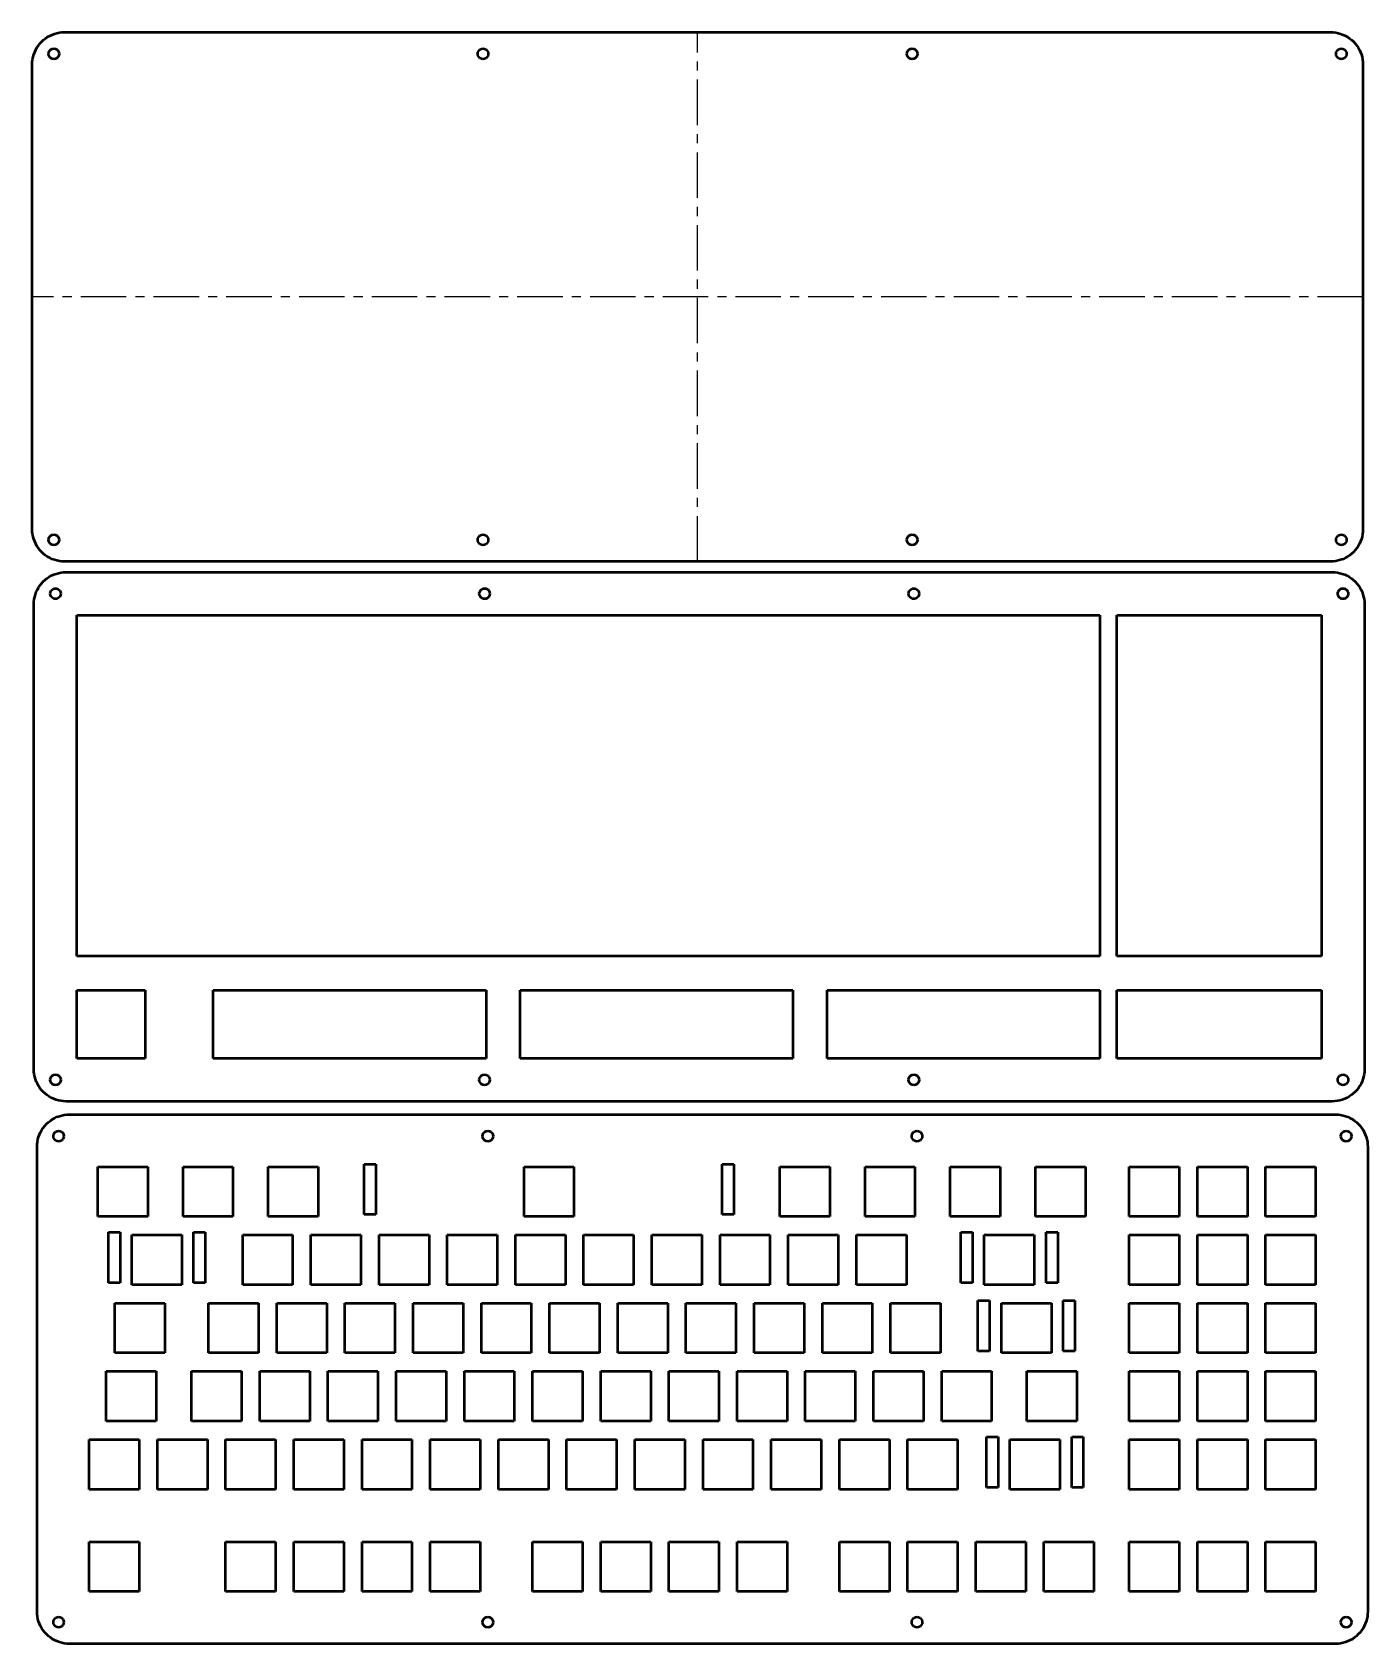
# Model space of a CAD drawing. Header units: millimetres. Extents: x 3 to 601, y 4 to 454.
# Drawn here: x 3.3 to 376.4, y 3.8 to 454 of the extents above; entities that cross this region are included whole.
import ezdxf

# ---------------------------------------------------------------- set-up
doc = ezdxf.new("R2010")
doc.units = ezdxf.units.MM
doc.linetypes.add('CENTERX2', pattern=[20.32, 12.7, -2.54, 2.54, -2.54])

msp = doc.modelspace()

# ---------------------------------------------------------------- linework, layer by layer
at = {"color": 7, "linetype": 'Continuous', "lineweight": 50}
for p, q in [((4.62, 449.75), (5.01, 450.33)), ((5.01, 450.33), (5.45, 450.89)), ((5.45, 450.89), (5.93, 451.41)), ((5.93, 451.41), (6.45, 451.89)), ((6.45, 451.89), (7.01, 452.32)), ((7.01, 452.32), (7.59, 452.72)), ((7.59, 452.72), (8.21, 453.06)), ((8.21, 453.06), (8.85, 453.36)), ((8.85, 453.36), (9.52, 453.6)), ((9.52, 453.6), (10.19, 453.79)), ((10.19, 453.79), (10.89, 453.93)), ((10.89, 453.93), (11.59, 454.02)), ((11.59, 454.02), (12.3, 454.04)), ((12.3, 454.04), (366.01, 454.04)), ((366.01, 454.04), (366.72, 454.02)), ((366.72, 454.02), (367.42, 453.93)), ((367.42, 453.93), (368.11, 453.79)), ((368.11, 453.79), (368.79, 453.6)), ((368.79, 453.6), (369.46, 453.36)), ((369.46, 453.36), (370.1, 453.06)), ((370.1, 453.06), (370.71, 452.72)), ((370.71, 452.72), (371.3, 452.32)), ((371.3, 452.32), (371.86, 451.89)), ((371.86, 451.89), (372.37, 451.41)), ((372.37, 451.41), (372.85, 450.89)), ((372.85, 450.89), (373.29, 450.33)), ((373.29, 450.33), (373.68, 449.75)), ((3.32, 445.75), (3.41, 446.45)), ((3.41, 446.45), (3.55, 447.14)), ((3.55, 447.14), (3.74, 447.82)), ((3.74, 447.82), (3.98, 448.49)), ((3.98, 448.49), (4.28, 449.13)), ((4.28, 449.13), (4.62, 449.75)), ((7.85, 448.02), (7.92, 448.47)), ((7.92, 447.56), (7.85, 448.02)), ((7.92, 448.47), (8.13, 448.88)), ((8.13, 447.15), (7.92, 447.56)), ((8.13, 448.88), (8.46, 449.21)), ((8.46, 446.82), (8.13, 447.15)), ((8.46, 449.21), (8.87, 449.42)), ((8.87, 446.62), (8.46, 446.82)), ((8.87, 449.42), (9.32, 449.49)), ((9.32, 446.54), (8.87, 446.62)), ((9.32, 449.49), (9.78, 449.42)), ((9.78, 446.62), (9.32, 446.54)), ((9.78, 449.42), (10.19, 449.21)), ((10.19, 446.82), (9.78, 446.62)), ((10.19, 449.21), (10.52, 448.88)), ((10.52, 447.15), (10.19, 446.82)), ((10.52, 448.88), (10.72, 448.47)), ((10.72, 447.56), (10.52, 447.15)), ((10.72, 448.47), (10.8, 448.02)), ((10.8, 448.02), (10.72, 447.56)), ((127.73, 448.02), (127.81, 448.47)), ((127.81, 447.56), (127.73, 448.02)), ((127.81, 448.47), (128.02, 448.88)), ((128.02, 447.15), (127.81, 447.56)), ((128.02, 448.88), (128.34, 449.21)), ((128.34, 446.82), (128.02, 447.15)), ((128.34, 449.21), (128.75, 449.42)), ((128.75, 446.62), (128.34, 446.82)), ((128.75, 449.42), (129.21, 449.49)), ((129.21, 446.54), (128.75, 446.62)), ((129.21, 449.49), (129.67, 449.42)), ((129.67, 446.62), (129.21, 446.54)), ((129.67, 449.42), (130.08, 449.21)), ((130.08, 446.82), (129.67, 446.62)), ((130.08, 449.21), (130.4, 448.88)), ((130.4, 447.15), (130.08, 446.82)), ((130.4, 448.88), (130.61, 448.47)), ((130.61, 447.56), (130.4, 447.15)), ((130.61, 448.47), (130.68, 448.02)), ((130.68, 448.02), (130.61, 447.56)), ((247.62, 448.02), (247.69, 448.47)), ((247.69, 447.56), (247.62, 448.02)), ((247.69, 448.47), (247.91, 448.88)), ((247.91, 447.15), (247.69, 447.56)), ((247.91, 448.88), (248.23, 449.21)), ((248.23, 446.82), (247.91, 447.15)), ((248.23, 449.21), (248.64, 449.42)), ((248.64, 446.62), (248.23, 446.82)), ((248.64, 449.42), (249.1, 449.49)), ((249.1, 446.54), (248.64, 446.62)), ((249.1, 449.49), (249.55, 449.42)), ((249.55, 446.62), (249.1, 446.54)), ((249.55, 449.42), (249.96, 449.21)), ((249.96, 446.82), (249.55, 446.62)), ((249.96, 449.21), (250.29, 448.88)), ((250.29, 447.15), (249.96, 446.82)), ((250.29, 448.88), (250.5, 448.47)), ((250.5, 447.56), (250.29, 447.15)), ((250.5, 448.47), (250.57, 448.02)), ((250.57, 448.02), (250.5, 447.56)), ((367.51, 448.02), (367.58, 448.47)), ((367.58, 447.56), (367.51, 448.02)), ((367.58, 448.47), (367.79, 448.88)), ((367.79, 447.15), (367.58, 447.56)), ((367.79, 448.88), (368.12, 449.21)), ((368.12, 446.82), (367.79, 447.15)), ((368.12, 449.21), (368.53, 449.42)), ((368.53, 446.62), (368.12, 446.82)), ((368.53, 449.42), (368.98, 449.49)), ((368.98, 446.54), (368.53, 446.62)), ((368.98, 449.49), (369.44, 449.42)), ((369.44, 446.62), (368.98, 446.54)), ((369.44, 449.42), (369.85, 449.21)), ((369.85, 446.82), (369.44, 446.62)), ((369.85, 449.21), (370.18, 448.88)), ((370.18, 447.15), (369.85, 446.82)), ((370.18, 448.88), (370.39, 448.47)), ((370.39, 447.56), (370.18, 447.15)), ((370.39, 448.47), (370.46, 448.02)), ((370.46, 448.02), (370.39, 447.56)), ((373.68, 449.75), (374.03, 449.13)), ((374.03, 449.13), (374.32, 448.49)), ((374.32, 448.49), (374.57, 447.82)), ((374.57, 447.82), (374.76, 447.14)), ((374.76, 447.14), (374.9, 446.45)), ((374.9, 446.45), (374.98, 445.75)), ((3.3, 445.04), (3.32, 445.75)), ((3.3, 315.17), (3.3, 445.04)), ((374.98, 445.75), (375.01, 445.04)), ((375.01, 445.04), (375.01, 315.17)), ((3.32, 314.46), (3.3, 315.17)), ((3.41, 313.76), (3.32, 314.46)), ((3.55, 313.06), (3.41, 313.76)), ((3.74, 312.39), (3.55, 313.06)), ((3.98, 311.72), (3.74, 312.39)), ((4.28, 311.08), (3.98, 311.72)), ((4.62, 310.46), (4.28, 311.08)), ((7.85, 312.19), (7.92, 312.65)), ((7.92, 311.74), (7.85, 312.19)), ((7.92, 312.65), (8.13, 313.06)), ((8.13, 311.33), (7.92, 311.74)), ((8.13, 313.06), (8.46, 313.38)), ((8.46, 311), (8.13, 311.33)), ((8.46, 313.38), (8.87, 313.59)), ((8.87, 310.79), (8.46, 311)), ((8.87, 313.59), (9.32, 313.67)), ((9.32, 310.72), (8.87, 310.79)), ((9.32, 313.67), (9.78, 313.59)), ((9.78, 310.79), (9.32, 310.72)), ((9.78, 313.59), (10.19, 313.38)), ((10.19, 311), (9.78, 310.79)), ((10.19, 313.38), (10.52, 313.06)), ((10.52, 311.33), (10.19, 311)), ((10.52, 313.06), (10.72, 312.65)), ((10.72, 311.74), (10.52, 311.33)), ((10.72, 312.65), (10.8, 312.19)), ((10.8, 312.19), (10.72, 311.74)), ((127.73, 312.19), (127.81, 312.65)), ((127.81, 311.74), (127.73, 312.19)), ((127.81, 312.65), (128.02, 313.06)), ((128.02, 311.33), (127.81, 311.74)), ((128.02, 313.06), (128.34, 313.38)), ((128.34, 311), (128.02, 311.33)), ((128.34, 313.38), (128.75, 313.59)), ((128.75, 310.79), (128.34, 311)), ((128.75, 313.59), (129.21, 313.67)), ((129.21, 310.72), (128.75, 310.79)), ((129.21, 313.67), (129.67, 313.59)), ((129.67, 310.79), (129.21, 310.72)), ((129.67, 313.59), (130.08, 313.38)), ((130.08, 311), (129.67, 310.79)), ((130.08, 313.38), (130.4, 313.06)), ((130.4, 311.33), (130.08, 311)), ((130.4, 313.06), (130.61, 312.65)), ((130.61, 311.74), (130.4, 311.33)), ((130.61, 312.65), (130.68, 312.19)), ((130.68, 312.19), (130.61, 311.74)), ((247.62, 312.19), (247.69, 312.65)), ((247.69, 311.74), (247.62, 312.19)), ((247.69, 312.65), (247.91, 313.06)), ((247.91, 311.33), (247.69, 311.74)), ((247.91, 313.06), (248.23, 313.38)), ((248.23, 311), (247.91, 311.33)), ((248.23, 313.38), (248.64, 313.59)), ((248.64, 310.79), (248.23, 311)), ((248.64, 313.59), (249.1, 313.67)), ((249.1, 310.72), (248.64, 310.79)), ((249.1, 313.67), (249.55, 313.59)), ((249.55, 310.79), (249.1, 310.72)), ((249.55, 313.59), (249.96, 313.38)), ((249.96, 311), (249.55, 310.79)), ((249.96, 313.38), (250.29, 313.06)), ((250.29, 311.33), (249.96, 311)), ((250.29, 313.06), (250.5, 312.65)), ((250.5, 311.74), (250.29, 311.33)), ((250.5, 312.65), (250.57, 312.19)), ((250.57, 312.19), (250.5, 311.74)), ((367.51, 312.19), (367.58, 312.65)), ((367.58, 311.74), (367.51, 312.19)), ((367.58, 312.65), (367.79, 313.06)), ((367.79, 311.33), (367.58, 311.74)), ((367.79, 313.06), (368.12, 313.38)), ((368.12, 311), (367.79, 311.33)), ((368.12, 313.38), (368.53, 313.59)), ((368.53, 310.79), (368.12, 311)), ((368.53, 313.59), (368.98, 313.67)), ((368.98, 310.72), (368.53, 310.79)), ((368.98, 313.67), (369.44, 313.59)), ((369.44, 310.79), (368.98, 310.72)), ((369.44, 313.59), (369.85, 313.38)), ((369.85, 311), (369.44, 310.79)), ((369.85, 313.38), (370.18, 313.06)), ((370.18, 311.33), (369.85, 311)), ((370.18, 313.06), (370.39, 312.65)), ((370.39, 311.74), (370.18, 311.33)), ((370.39, 312.65), (370.46, 312.19)), ((370.46, 312.19), (370.39, 311.74)), ((374.03, 311.08), (373.68, 310.46)), ((374.32, 311.72), (374.03, 311.08)), ((374.57, 312.39), (374.32, 311.72)), ((374.76, 313.06), (374.57, 312.39)), ((374.9, 313.76), (374.76, 313.06)), ((374.98, 314.46), (374.9, 313.76)), ((375.01, 315.17), (374.98, 314.46)), ((5.01, 309.88), (4.62, 310.46)), ((5.45, 309.32), (5.01, 309.88)), ((5.93, 308.8), (5.45, 309.32)), ((6.45, 308.32), (5.93, 308.8)), ((7.01, 307.88), (6.45, 308.32)), ((7.59, 307.49), (7.01, 307.88)), ((8.21, 307.15), (7.59, 307.49)), ((8.85, 306.85), (8.21, 307.15)), ((9.52, 306.61), (8.85, 306.85)), ((10.19, 306.42), (9.52, 306.61)), ((10.89, 306.28), (10.19, 306.42)), ((11.59, 306.19), (10.89, 306.28)), ((12.3, 306.17), (11.59, 306.19)), ((366.72, 306.19), (366.01, 306.17)), ((367.42, 306.28), (366.72, 306.19)), ((368.11, 306.42), (367.42, 306.28)), ((368.79, 306.61), (368.11, 306.42)), ((369.46, 306.85), (368.79, 306.61)), ((370.1, 307.15), (369.46, 306.85)), ((370.71, 307.49), (370.1, 307.15)), ((371.3, 307.88), (370.71, 307.49)), ((371.86, 308.32), (371.3, 307.88)), ((372.37, 308.8), (371.86, 308.32)), ((372.85, 309.32), (372.37, 308.8)), ((373.29, 309.88), (372.85, 309.32)), ((373.68, 310.46), (373.29, 309.88)), ((7.46, 301.47), (8.04, 301.87)), ((8.04, 301.87), (8.66, 302.21)), ((8.66, 302.21), (9.3, 302.51)), ((9.3, 302.51), (9.97, 302.75)), ((9.97, 302.75), (10.64, 302.94)), ((10.64, 302.94), (11.34, 303.08)), ((11.34, 303.08), (12.04, 303.16)), ((12.04, 303.16), (12.75, 303.19)), ((366.01, 306.17), (12.3, 306.17)), ((12.75, 303.19), (366.46, 303.19)), ((366.46, 303.19), (367.17, 303.16)), ((367.17, 303.16), (367.87, 303.08)), ((367.87, 303.08), (368.56, 302.94)), ((368.56, 302.94), (369.24, 302.75)), ((369.24, 302.75), (369.91, 302.51)), ((369.91, 302.51), (370.55, 302.21)), ((370.55, 302.21), (371.16, 301.87)), ((371.16, 301.87), (371.75, 301.47)), ((4.19, 296.97), (4.43, 297.64)), ((4.43, 297.64), (4.73, 298.28)), ((4.73, 298.28), (5.07, 298.89)), ((5.07, 298.89), (5.46, 299.48)), ((5.46, 299.48), (5.9, 300.04)), ((5.9, 300.04), (6.38, 300.55)), ((6.38, 300.55), (6.9, 301.04)), ((6.9, 301.04), (7.46, 301.47)), ((8.3, 297.17), (8.37, 297.62)), ((8.37, 297.62), (8.58, 298.03)), ((8.58, 298.03), (8.91, 298.36)), ((8.91, 298.36), (9.32, 298.57)), ((9.32, 298.57), (9.77, 298.64)), ((9.77, 298.64), (10.23, 298.57)), ((10.23, 298.57), (10.64, 298.36)), ((10.64, 298.36), (10.97, 298.03)), ((10.97, 298.03), (11.17, 297.62)), ((11.17, 297.62), (11.25, 297.17)), ((128.18, 297.17), (128.26, 297.62)), ((128.26, 297.62), (128.47, 298.03)), ((128.47, 298.03), (128.79, 298.36)), ((128.79, 298.36), (129.2, 298.57)), ((129.2, 298.57), (129.66, 298.64)), ((129.66, 298.64), (130.12, 298.57)), ((130.12, 298.57), (130.53, 298.36)), ((130.53, 298.36), (130.85, 298.03)), ((130.85, 298.03), (131.06, 297.62)), ((131.06, 297.62), (131.13, 297.17)), ((248.07, 297.17), (248.14, 297.62)), ((248.14, 297.62), (248.36, 298.03)), ((248.36, 298.03), (248.68, 298.36)), ((248.68, 298.36), (249.09, 298.57)), ((249.09, 298.57), (249.55, 298.64)), ((249.55, 298.64), (250, 298.57)), ((250, 298.57), (250.41, 298.36)), ((250.41, 298.36), (250.74, 298.03)), ((250.74, 298.03), (250.95, 297.62)), ((250.95, 297.62), (251.02, 297.17)), ((367.96, 297.17), (368.03, 297.62)), ((368.03, 297.62), (368.24, 298.03)), ((368.24, 298.03), (368.57, 298.36)), ((368.57, 298.36), (368.98, 298.57)), ((368.98, 298.57), (369.43, 298.64)), ((369.43, 298.64), (369.89, 298.57)), ((369.89, 298.57), (370.3, 298.36)), ((370.3, 298.36), (370.63, 298.03)), ((370.63, 298.03), (370.84, 297.62)), ((370.84, 297.62), (370.91, 297.17)), ((371.75, 301.47), (372.31, 301.04)), ((372.31, 301.04), (372.82, 300.55)), ((372.82, 300.55), (373.3, 300.04)), ((373.3, 300.04), (373.74, 299.48)), ((373.74, 299.48), (374.13, 298.89)), ((374.13, 298.89), (374.48, 298.28)), ((374.48, 298.28), (374.77, 297.64)), ((374.77, 297.64), (375.02, 296.97)), ((3.75, 294.19), (3.77, 294.9)), ((3.75, 164.32), (3.75, 294.19)), ((3.77, 294.9), (3.86, 295.6)), ((3.86, 295.6), (4, 296.29)), ((4, 296.29), (4.19, 296.97)), ((8.37, 296.71), (8.3, 297.17)), ((8.58, 296.3), (8.37, 296.71)), ((8.91, 295.97), (8.58, 296.3)), ((9.32, 295.76), (8.91, 295.97)), ((9.77, 295.69), (9.32, 295.76)), ((10.23, 295.76), (9.77, 295.69)), ((10.64, 295.97), (10.23, 295.76)), ((10.97, 296.3), (10.64, 295.97)), ((11.17, 296.71), (10.97, 296.3)), ((11.25, 297.17), (11.17, 296.71)), ((128.26, 296.71), (128.18, 297.17)), ((128.47, 296.3), (128.26, 296.71)), ((128.79, 295.97), (128.47, 296.3)), ((129.2, 295.76), (128.79, 295.97)), ((129.66, 295.69), (129.2, 295.76)), ((130.12, 295.76), (129.66, 295.69)), ((130.53, 295.97), (130.12, 295.76)), ((130.85, 296.3), (130.53, 295.97)), ((131.06, 296.71), (130.85, 296.3)), ((131.13, 297.17), (131.06, 296.71)), ((248.14, 296.71), (248.07, 297.17)), ((248.36, 296.3), (248.14, 296.71)), ((248.68, 295.97), (248.36, 296.3)), ((249.09, 295.76), (248.68, 295.97)), ((249.55, 295.69), (249.09, 295.76)), ((250, 295.76), (249.55, 295.69)), ((250.41, 295.97), (250, 295.76)), ((250.74, 296.3), (250.41, 295.97)), ((250.95, 296.71), (250.74, 296.3)), ((251.02, 297.17), (250.95, 296.71)), ((368.03, 296.71), (367.96, 297.17)), ((368.24, 296.3), (368.03, 296.71)), ((368.57, 295.97), (368.24, 296.3)), ((368.98, 295.76), (368.57, 295.97)), ((369.43, 295.69), (368.98, 295.76)), ((369.89, 295.76), (369.43, 295.69)), ((370.3, 295.97), (369.89, 295.76)), ((370.63, 296.3), (370.3, 295.97)), ((370.84, 296.71), (370.63, 296.3)), ((370.91, 297.17), (370.84, 296.71)), ((375.02, 296.97), (375.21, 296.29)), ((375.21, 296.29), (375.35, 295.6)), ((375.35, 295.6), (375.43, 294.9)), ((375.43, 294.9), (375.46, 294.19)), ((375.46, 294.19), (375.46, 164.32)), ((15.77, 291.17), (301.52, 291.17)), ((15.77, 272.11), (15.77, 291.17)), ((301.52, 291.17), (301.52, 272.11)), ((306.28, 291.17), (363.44, 291.17)), ((306.28, 195.91), (306.28, 291.17)), ((363.44, 291.17), (363.44, 195.91)), ((15.77, 272.11), (15.77, 272.11)), ((15.77, 234.01), (15.77, 272.11)), ((301.52, 272.11), (301.52, 272.11)), ((301.52, 272.11), (301.52, 195.91)), ((15.77, 234.01), (15.77, 234.01)), ((15.77, 214.96), (15.77, 234.01)), ((15.77, 214.96), (15.77, 214.96)), ((15.77, 195.91), (15.77, 214.96)), ((301.52, 195.91), (15.77, 195.91)), ((363.44, 195.91), (306.28, 195.91)), ((15.77, 186.39), (34.82, 186.39)), ((15.77, 167.34), (15.77, 186.39)), ((34.82, 186.39), (34.82, 167.34)), ((53.87, 186.39), (130.07, 186.39)), ((53.87, 167.34), (53.87, 186.39)), ((130.07, 186.39), (130.07, 167.34)), ((139.6, 186.39), (215.8, 186.39)), ((139.6, 167.34), (139.6, 186.39)), ((215.8, 186.39), (215.8, 167.34)), ((225.32, 186.39), (301.52, 186.39)), ((225.32, 167.34), (225.32, 186.39)), ((301.52, 186.39), (301.52, 167.34)), ((306.28, 186.39), (363.44, 186.39)), ((306.28, 167.34), (306.28, 186.39)), ((363.44, 186.39), (363.44, 167.34)), ((34.82, 167.34), (15.77, 167.34)), ((130.07, 167.34), (53.87, 167.34)), ((215.8, 167.34), (139.6, 167.34)), ((301.52, 167.34), (225.32, 167.34)), ((363.44, 167.34), (306.28, 167.34)), ((3.77, 163.61), (3.75, 164.32)), ((3.86, 162.91), (3.77, 163.61)), ((4, 162.21), (3.86, 162.91)), ((4.19, 161.53), (4, 162.21)), ((8.37, 161.8), (8.58, 162.21)), ((8.58, 162.21), (8.91, 162.53)), ((8.91, 162.53), (9.32, 162.74)), ((9.32, 162.74), (9.77, 162.82)), ((9.77, 162.82), (10.23, 162.74)), ((10.23, 162.74), (10.64, 162.53)), ((10.64, 162.53), (10.97, 162.21)), ((10.97, 162.21), (11.17, 161.8)), ((128.26, 161.8), (128.47, 162.21)), ((128.47, 162.21), (128.79, 162.53)), ((128.79, 162.53), (129.2, 162.74)), ((129.2, 162.74), (129.66, 162.82)), ((129.66, 162.82), (130.12, 162.74)), ((130.12, 162.74), (130.53, 162.53)), ((130.53, 162.53), (130.85, 162.21)), ((130.85, 162.21), (131.06, 161.8)), ((248.14, 161.8), (248.36, 162.21)), ((248.36, 162.21), (248.68, 162.53)), ((248.68, 162.53), (249.09, 162.74)), ((249.09, 162.74), (249.55, 162.82)), ((249.55, 162.82), (250, 162.74)), ((250, 162.74), (250.41, 162.53)), ((250.41, 162.53), (250.74, 162.21)), ((250.74, 162.21), (250.95, 161.8)), ((368.03, 161.8), (368.24, 162.21)), ((368.24, 162.21), (368.57, 162.53)), ((368.57, 162.53), (368.98, 162.74)), ((368.98, 162.74), (369.43, 162.82)), ((369.43, 162.82), (369.89, 162.74)), ((369.89, 162.74), (370.3, 162.53)), ((370.3, 162.53), (370.63, 162.21)), ((370.63, 162.21), (370.84, 161.8)), ((375.21, 162.21), (375.02, 161.53)), ((375.35, 162.91), (375.21, 162.21)), ((375.43, 163.61), (375.35, 162.91)), ((375.46, 164.32), (375.43, 163.61)), ((4.43, 160.87), (4.19, 161.53)), ((4.73, 160.23), (4.43, 160.87)), ((5.07, 159.61), (4.73, 160.23)), ((5.46, 159.02), (5.07, 159.61)), ((5.9, 158.47), (5.46, 159.02)), ((6.38, 157.95), (5.9, 158.47)), ((6.9, 157.47), (6.38, 157.95)), ((8.3, 161.34), (8.37, 161.8)), ((8.37, 160.89), (8.3, 161.34)), ((8.58, 160.47), (8.37, 160.89)), ((8.91, 160.15), (8.58, 160.47)), ((9.32, 159.94), (8.91, 160.15)), ((9.77, 159.87), (9.32, 159.94)), ((10.23, 159.94), (9.77, 159.87)), ((10.64, 160.15), (10.23, 159.94)), ((10.97, 160.47), (10.64, 160.15)), ((11.17, 160.89), (10.97, 160.47)), ((11.17, 161.8), (11.25, 161.34)), ((11.25, 161.34), (11.17, 160.89)), ((128.18, 161.34), (128.26, 161.8)), ((128.26, 160.89), (128.18, 161.34)), ((128.47, 160.47), (128.26, 160.89)), ((128.79, 160.15), (128.47, 160.47)), ((129.2, 159.94), (128.79, 160.15)), ((129.66, 159.87), (129.2, 159.94)), ((130.12, 159.94), (129.66, 159.87)), ((130.53, 160.15), (130.12, 159.94)), ((130.85, 160.47), (130.53, 160.15)), ((131.06, 160.89), (130.85, 160.47)), ((131.06, 161.8), (131.13, 161.34)), ((131.13, 161.34), (131.06, 160.89)), ((248.07, 161.34), (248.14, 161.8)), ((248.14, 160.89), (248.07, 161.34)), ((248.36, 160.47), (248.14, 160.89)), ((248.68, 160.15), (248.36, 160.47)), ((249.09, 159.94), (248.68, 160.15)), ((249.55, 159.87), (249.09, 159.94)), ((250, 159.94), (249.55, 159.87)), ((250.41, 160.15), (250, 159.94)), ((250.74, 160.47), (250.41, 160.15)), ((250.95, 160.89), (250.74, 160.47)), ((250.95, 161.8), (251.02, 161.34)), ((251.02, 161.34), (250.95, 160.89)), ((367.96, 161.34), (368.03, 161.8)), ((368.03, 160.89), (367.96, 161.34)), ((368.24, 160.47), (368.03, 160.89)), ((368.57, 160.15), (368.24, 160.47)), ((368.98, 159.94), (368.57, 160.15)), ((369.43, 159.87), (368.98, 159.94)), ((369.89, 159.94), (369.43, 159.87)), ((370.3, 160.15), (369.89, 159.94)), ((370.63, 160.47), (370.3, 160.15)), ((370.84, 160.89), (370.63, 160.47)), ((370.84, 161.8), (370.91, 161.34)), ((370.91, 161.34), (370.84, 160.89)), ((372.82, 157.95), (372.31, 157.47)), ((373.3, 158.47), (372.82, 157.95)), ((373.74, 159.02), (373.3, 158.47)), ((374.13, 159.61), (373.74, 159.02)), ((374.48, 160.23), (374.13, 159.61)), ((374.77, 160.87), (374.48, 160.23)), ((375.02, 161.53), (374.77, 160.87)), ((7.46, 157.03), (6.9, 157.47)), ((8.04, 156.64), (7.46, 157.03)), ((8.66, 156.3), (8.04, 156.64)), ((9.3, 156), (8.66, 156.3)), ((9.97, 155.76), (9.3, 156)), ((10.64, 155.56), (9.97, 155.76)), ((11.34, 155.43), (10.64, 155.56)), ((12.04, 155.34), (11.34, 155.43)), ((12.75, 155.32), (12.04, 155.34)), ((366.46, 155.32), (12.75, 155.32)), ((367.17, 155.34), (366.46, 155.32)), ((367.87, 155.43), (367.17, 155.34)), ((368.56, 155.56), (367.87, 155.43)), ((369.24, 155.76), (368.56, 155.56)), ((369.91, 156), (369.24, 155.76)), ((370.55, 156.3), (369.91, 156)), ((371.16, 156.64), (370.55, 156.3)), ((371.75, 157.03), (371.16, 156.64)), ((372.31, 157.47), (371.75, 157.03)), ((6.8, 148.48), (7.28, 149)), ((7.28, 149), (7.8, 149.48)), ((7.8, 149.48), (8.36, 149.92)), ((8.36, 149.92), (8.94, 150.31)), ((8.94, 150.31), (9.56, 150.66)), ((9.56, 150.66), (10.2, 150.95)), ((10.2, 150.95), (10.87, 151.2)), ((10.87, 151.2), (11.54, 151.39)), ((11.54, 151.39), (12.24, 151.53)), ((12.24, 151.53), (12.94, 151.61)), ((12.94, 151.61), (13.65, 151.64)), ((13.65, 151.64), (367.36, 151.64)), ((367.36, 151.64), (368.07, 151.61)), ((368.07, 151.61), (368.77, 151.53)), ((368.77, 151.53), (369.46, 151.39)), ((369.46, 151.39), (370.14, 151.2)), ((370.14, 151.2), (370.81, 150.95)), ((370.81, 150.95), (371.45, 150.66)), ((371.45, 150.66), (372.06, 150.31)), ((372.06, 150.31), (372.65, 149.92)), ((372.65, 149.92), (373.21, 149.48)), ((373.21, 149.48), (373.72, 149)), ((373.72, 149), (374.2, 148.48)), ((4.76, 144.05), (4.9, 144.74)), ((4.9, 144.74), (5.09, 145.42)), ((5.09, 145.42), (5.33, 146.08)), ((5.33, 146.08), (5.63, 146.72)), ((5.63, 146.72), (5.97, 147.34)), ((5.97, 147.34), (6.36, 147.93)), ((6.36, 147.93), (6.8, 148.48)), ((9.2, 145.62), (9.27, 146.07)), ((9.27, 145.16), (9.2, 145.62)), ((9.27, 146.07), (9.48, 146.48)), ((9.48, 144.75), (9.27, 145.16)), ((9.48, 146.48), (9.81, 146.81)), ((9.81, 144.42), (9.48, 144.75)), ((9.81, 146.81), (10.22, 147.02)), ((10.22, 144.21), (9.81, 144.42)), ((10.22, 147.02), (10.67, 147.09)), ((10.67, 144.14), (10.22, 144.21)), ((10.67, 147.09), (11.13, 147.02)), ((11.13, 144.21), (10.67, 144.14)), ((11.13, 147.02), (11.54, 146.81)), ((11.54, 144.42), (11.13, 144.21)), ((11.54, 146.81), (11.87, 146.48)), ((11.87, 144.75), (11.54, 144.42)), ((11.87, 146.48), (12.07, 146.07)), ((12.07, 145.16), (11.87, 144.75)), ((12.07, 146.07), (12.15, 145.62)), ((12.15, 145.62), (12.07, 145.16)), ((129.08, 145.62), (129.16, 146.07)), ((129.16, 145.16), (129.08, 145.62)), ((129.16, 146.07), (129.37, 146.48)), ((129.37, 144.75), (129.16, 145.16)), ((129.37, 146.48), (129.69, 146.81)), ((129.69, 144.42), (129.37, 144.75)), ((129.69, 146.81), (130.1, 147.02)), ((130.1, 144.21), (129.69, 144.42)), ((130.1, 147.02), (130.56, 147.09)), ((130.56, 144.14), (130.1, 144.21)), ((130.56, 147.09), (131.02, 147.02)), ((131.02, 144.21), (130.56, 144.14)), ((131.02, 147.02), (131.43, 146.81)), ((131.43, 144.42), (131.02, 144.21)), ((131.43, 146.81), (131.75, 146.48)), ((131.75, 144.75), (131.43, 144.42)), ((131.75, 146.48), (131.96, 146.07)), ((131.96, 145.16), (131.75, 144.75)), ((131.96, 146.07), (132.03, 145.62)), ((132.03, 145.62), (131.96, 145.16)), ((248.97, 145.62), (249.04, 146.07)), ((249.04, 145.16), (248.97, 145.62)), ((249.04, 146.07), (249.26, 146.48)), ((249.26, 144.75), (249.04, 145.16)), ((249.26, 146.48), (249.58, 146.81)), ((249.58, 144.42), (249.26, 144.75)), ((249.58, 146.81), (249.99, 147.02)), ((249.99, 144.21), (249.58, 144.42)), ((249.99, 147.02), (250.45, 147.09)), ((250.45, 144.14), (249.99, 144.21)), ((250.45, 147.09), (250.9, 147.02)), ((250.9, 144.21), (250.45, 144.14)), ((250.9, 147.02), (251.31, 146.81)), ((251.31, 144.42), (250.9, 144.21)), ((251.31, 146.81), (251.64, 146.48)), ((251.64, 144.75), (251.31, 144.42)), ((251.64, 146.48), (251.85, 146.07)), ((251.85, 145.16), (251.64, 144.75)), ((251.85, 146.07), (251.92, 145.62)), ((251.92, 145.62), (251.85, 145.16)), ((368.86, 145.62), (368.93, 146.07)), ((368.93, 145.16), (368.86, 145.62)), ((368.93, 146.07), (369.14, 146.48)), ((369.14, 144.75), (368.93, 145.16)), ((369.14, 146.48), (369.47, 146.81)), ((369.47, 144.42), (369.14, 144.75)), ((369.47, 146.81), (369.88, 147.02)), ((369.88, 144.21), (369.47, 144.42)), ((369.88, 147.02), (370.33, 147.09)), ((370.33, 144.14), (369.88, 144.21)), ((370.33, 147.09), (370.79, 147.02)), ((370.79, 144.21), (370.33, 144.14)), ((370.79, 147.02), (371.2, 146.81)), ((371.2, 144.42), (370.79, 144.21)), ((371.2, 146.81), (371.53, 146.48)), ((371.53, 144.75), (371.2, 144.42)), ((371.53, 146.48), (371.74, 146.07)), ((371.74, 145.16), (371.53, 144.75)), ((371.74, 146.07), (371.81, 145.62)), ((371.81, 145.62), (371.74, 145.16)), ((374.2, 148.48), (374.64, 147.93)), ((374.64, 147.93), (375.03, 147.34)), ((375.03, 147.34), (375.38, 146.72)), ((375.38, 146.72), (375.67, 146.08)), ((375.67, 146.08), (375.92, 145.42)), ((375.92, 145.42), (376.11, 144.74)), ((376.11, 144.74), (376.25, 144.05)), ((4.65, 142.64), (4.67, 143.35)), ((4.65, 12.76), (4.65, 142.64)), ((4.67, 143.35), (4.76, 144.05)), ((376.25, 144.05), (376.33, 143.35)), ((376.33, 143.35), (376.36, 142.64)), ((376.36, 142.64), (376.36, 12.76)), ((21.6, 137.06), (35.55, 137.06)), ((21.6, 123.11), (21.6, 137.06)), ((35.55, 137.06), (35.55, 123.11)), ((45.42, 137.06), (59.37, 137.06)), ((45.42, 123.11), (45.42, 137.06)), ((59.37, 137.06), (59.37, 123.11)), ((69.23, 137.06), (83.18, 137.06)), ((69.23, 123.11), (69.23, 137.06)), ((83.18, 137.06), (83.18, 123.11)), ((96.02, 137.81), (99.26, 137.81)), ((96.02, 123.66), (96.02, 137.81)), ((99.26, 137.81), (99.26, 123.66)), ((140.67, 137.06), (154.62, 137.06)), ((140.67, 123.11), (140.67, 137.06)), ((154.62, 137.06), (154.62, 123.11)), ((196.02, 137.81), (199.27, 137.81)), ((196.02, 123.66), (196.02, 137.81)), ((199.27, 137.81), (199.27, 123.66)), ((212.1, 137.06), (226.05, 137.06)), ((212.1, 123.11), (212.1, 137.06)), ((226.05, 137.06), (226.05, 123.11)), ((235.92, 137.06), (249.87, 137.06)), ((235.92, 123.11), (235.92, 137.06)), ((249.87, 137.06), (249.87, 123.11)), ((259.73, 137.06), (273.68, 137.06)), ((259.73, 123.11), (259.73, 137.06)), ((273.68, 137.06), (273.68, 123.11)), ((283.54, 137.06), (297.49, 137.06)), ((283.54, 123.11), (283.54, 137.06)), ((297.49, 137.06), (297.49, 123.11)), ((309.73, 137.06), (323.68, 137.06)), ((309.73, 123.11), (309.73, 137.06)), ((323.68, 137.06), (323.68, 123.11)), ((328.78, 137.06), (342.73, 137.06)), ((328.78, 123.11), (328.78, 137.06)), ((342.73, 137.06), (342.73, 123.11)), ((347.83, 137.06), (361.79, 137.06)), ((347.83, 123.11), (347.83, 137.06)), ((361.79, 137.06), (361.79, 123.11)), ((35.55, 123.11), (21.6, 123.11)), ((59.37, 123.11), (45.42, 123.11)), ((83.18, 123.11), (69.23, 123.11)), ((99.26, 123.66), (96.02, 123.66)), ((154.62, 123.11), (140.67, 123.11)), ((199.27, 123.66), (196.02, 123.66)), ((226.05, 123.11), (212.1, 123.11)), ((249.87, 123.11), (235.92, 123.11)), ((273.68, 123.11), (259.73, 123.11)), ((297.49, 123.11), (283.54, 123.11)), ((323.68, 123.11), (309.73, 123.11)), ((342.73, 123.11), (328.78, 123.11)), ((361.79, 123.11), (347.83, 123.11)), ((24.58, 118.76), (27.83, 118.76)), ((24.58, 104.61), (24.58, 118.76)), ((27.83, 118.76), (27.83, 104.61)), ((31.13, 118.01), (45.08, 118.01)), ((31.13, 104.06), (31.13, 118.01)), ((45.08, 118.01), (45.08, 104.06)), ((48.38, 118.76), (51.63, 118.76)), ((48.38, 104.61), (48.38, 118.76)), ((51.63, 118.76), (51.63, 104.61)), ((62.08, 118.01), (76.03, 118.01)), ((62.08, 104.06), (62.08, 118.01)), ((76.03, 118.01), (76.03, 104.06)), ((81.13, 118.01), (95.08, 118.01)), ((81.13, 104.06), (81.13, 118.01)), ((95.08, 118.01), (95.08, 104.06)), ((100.18, 118.01), (114.13, 118.01)), ((100.18, 104.06), (100.18, 118.01)), ((114.13, 118.01), (114.13, 104.06)), ((119.23, 118.01), (133.18, 118.01)), ((119.23, 104.06), (119.23, 118.01)), ((133.18, 118.01), (133.18, 104.06)), ((138.28, 118.01), (152.23, 118.01)), ((138.28, 104.06), (138.28, 118.01)), ((152.23, 118.01), (152.23, 104.06)), ((157.33, 118.01), (171.28, 118.01)), ((157.33, 104.06), (157.33, 118.01)), ((171.28, 118.01), (171.28, 104.06)), ((176.38, 118.01), (190.33, 118.01)), ((176.38, 104.06), (176.38, 118.01)), ((190.33, 118.01), (190.33, 104.06)), ((195.43, 118.01), (209.38, 118.01)), ((195.43, 104.06), (195.43, 118.01)), ((209.38, 118.01), (209.38, 104.06)), ((214.48, 118.01), (228.43, 118.01)), ((214.48, 104.06), (214.48, 118.01)), ((228.43, 118.01), (228.43, 104.06)), ((233.53, 118.01), (247.48, 118.01)), ((233.53, 104.06), (233.53, 118.01)), ((247.48, 118.01), (247.48, 104.06)), ((262.7, 118.76), (265.95, 118.76)), ((262.7, 104.61), (262.7, 118.76)), ((265.95, 118.76), (265.95, 104.61)), ((269.25, 118.01), (283.2, 118.01)), ((269.25, 104.06), (269.25, 118.01)), ((283.2, 118.01), (283.2, 104.06)), ((286.5, 118.76), (289.75, 118.76)), ((286.5, 104.61), (286.5, 118.76)), ((289.75, 118.76), (289.75, 104.61)), ((309.73, 118.01), (323.68, 118.01)), ((309.73, 104.06), (309.73, 118.01)), ((323.68, 118.01), (323.68, 104.06)), ((328.78, 118.01), (342.73, 118.01)), ((328.78, 104.06), (328.78, 118.01)), ((342.73, 118.01), (342.73, 104.06)), ((347.83, 118.01), (361.79, 118.01)), ((347.83, 104.06), (347.83, 118.01)), ((361.79, 118.01), (361.79, 104.06)), ((27.83, 104.61), (24.58, 104.61)), ((45.08, 104.06), (31.13, 104.06)), ((51.63, 104.61), (48.38, 104.61)), ((76.03, 104.06), (62.08, 104.06)), ((95.08, 104.06), (81.13, 104.06)), ((114.13, 104.06), (100.18, 104.06)), ((133.18, 104.06), (119.23, 104.06)), ((152.23, 104.06), (138.28, 104.06)), ((171.28, 104.06), (157.33, 104.06)), ((190.33, 104.06), (176.38, 104.06)), ((209.38, 104.06), (195.43, 104.06)), ((228.43, 104.06), (214.48, 104.06)), ((247.48, 104.06), (233.53, 104.06)), ((265.95, 104.61), (262.7, 104.61)), ((283.2, 104.06), (269.25, 104.06)), ((289.75, 104.61), (286.5, 104.61)), ((323.68, 104.06), (309.73, 104.06)), ((342.73, 104.06), (328.78, 104.06)), ((361.79, 104.06), (347.83, 104.06)), ((267.47, 99.71), (270.72, 99.71)), ((267.47, 85.56), (267.47, 99.71)), ((270.72, 99.71), (270.72, 85.56)), ((291.27, 99.71), (294.52, 99.71)), ((291.27, 85.56), (291.27, 99.71)), ((294.52, 99.71), (294.52, 85.56)), ((26.37, 98.96), (40.32, 98.96)), ((26.37, 85.01), (26.37, 98.96)), ((40.32, 98.96), (40.32, 85.01)), ((52.56, 98.96), (66.51, 98.96)), ((52.56, 85.01), (52.56, 98.96)), ((66.51, 98.96), (66.51, 85.01)), ((71.61, 98.96), (85.56, 98.96)), ((71.61, 85.01), (71.61, 98.96)), ((85.56, 98.96), (85.56, 85.01)), ((90.66, 98.96), (104.61, 98.96)), ((90.66, 85.01), (90.66, 98.96)), ((104.61, 98.96), (104.61, 85.01)), ((109.71, 98.96), (123.66, 98.96)), ((109.71, 85.01), (109.71, 98.96)), ((123.66, 98.96), (123.66, 85.01)), ((128.76, 98.96), (142.71, 98.96)), ((128.76, 85.01), (128.76, 98.96)), ((142.71, 98.96), (142.71, 85.01)), ((147.81, 85.01), (147.81, 98.96)), ((147.81, 98.96), (161.76, 98.96)), ((161.76, 98.96), (161.76, 85.01)), ((166.86, 98.96), (180.81, 98.96)), ((166.86, 85.01), (166.86, 98.96)), ((180.81, 98.96), (180.81, 85.01)), ((185.91, 98.96), (199.86, 98.96)), ((185.91, 85.01), (185.91, 98.96)), ((199.86, 98.96), (199.86, 85.01)), ((204.96, 98.96), (218.91, 98.96)), ((204.96, 85.01), (204.96, 98.96)), ((218.91, 98.96), (218.91, 85.01)), ((224.01, 98.96), (237.96, 98.96)), ((224.01, 85.01), (224.01, 98.96)), ((237.96, 98.96), (237.96, 85.01)), ((243.06, 98.96), (257.01, 98.96)), ((243.06, 85.01), (243.06, 98.96)), ((257.01, 98.96), (257.01, 85.01)), ((274.02, 98.96), (287.97, 98.96)), ((274.02, 85.01), (274.02, 98.96)), ((287.97, 98.96), (287.97, 85.01)), ((309.73, 98.96), (323.68, 98.96)), ((309.73, 85.01), (309.73, 98.96)), ((323.68, 98.96), (323.68, 85.01)), ((328.78, 98.96), (342.73, 98.96)), ((328.78, 85.01), (328.78, 98.96)), ((342.73, 98.96), (342.73, 85.01)), ((347.83, 98.96), (361.79, 98.96)), ((347.83, 85.01), (347.83, 98.96)), ((361.79, 98.96), (361.79, 85.01)), ((270.72, 85.56), (267.47, 85.56)), ((294.52, 85.56), (291.27, 85.56)), ((40.32, 85.01), (26.37, 85.01)), ((66.51, 85.01), (52.56, 85.01)), ((85.56, 85.01), (71.61, 85.01)), ((104.61, 85.01), (90.66, 85.01)), ((123.66, 85.01), (109.71, 85.01)), ((142.71, 85.01), (128.76, 85.01)), ((161.76, 85.01), (147.81, 85.01)), ((180.81, 85.01), (166.86, 85.01)), ((199.86, 85.01), (185.91, 85.01)), ((218.91, 85.01), (204.96, 85.01)), ((237.96, 85.01), (224.01, 85.01)), ((257.01, 85.01), (243.06, 85.01)), ((287.97, 85.01), (274.02, 85.01)), ((323.68, 85.01), (309.73, 85.01)), ((342.73, 85.01), (328.78, 85.01)), ((361.79, 85.01), (347.83, 85.01)), ((23.98, 79.91), (37.93, 79.91)), ((23.98, 65.96), (23.98, 79.91)), ((37.93, 79.91), (37.93, 65.96)), ((47.8, 79.91), (61.75, 79.91)), ((47.8, 65.96), (47.8, 79.91)), ((61.75, 79.91), (61.75, 65.96)), ((66.85, 79.91), (80.8, 79.91)), ((66.85, 65.96), (66.85, 79.91)), ((80.8, 79.91), (80.8, 65.96)), ((85.9, 79.91), (99.85, 79.91)), ((85.9, 65.96), (85.9, 79.91)), ((99.85, 79.91), (99.85, 65.96)), ((104.95, 79.91), (118.9, 79.91)), ((104.95, 65.96), (104.95, 79.91)), ((118.9, 79.91), (118.9, 65.96)), ((124, 79.91), (137.95, 79.91)), ((124, 65.96), (124, 79.91)), ((137.95, 79.91), (137.95, 65.96)), ((143.05, 79.91), (157, 79.91)), ((143.05, 65.96), (143.05, 79.91)), ((157, 79.91), (157, 65.96)), ((162.1, 79.91), (176.05, 79.91)), ((162.1, 65.96), (162.1, 79.91)), ((176.05, 79.91), (176.05, 65.96)), ((181.15, 79.91), (195.1, 79.91)), ((181.15, 65.96), (181.15, 79.91)), ((195.1, 79.91), (195.1, 65.96)), ((200.2, 79.91), (214.15, 79.91)), ((200.2, 65.96), (200.2, 79.91)), ((214.15, 79.91), (214.15, 65.96)), ((219.25, 79.91), (233.2, 79.91)), ((219.25, 65.96), (219.25, 79.91)), ((233.2, 79.91), (233.2, 65.96)), ((238.3, 79.91), (252.25, 79.91)), ((238.3, 65.96), (238.3, 79.91)), ((252.25, 79.91), (252.25, 65.96)), ((257.35, 79.91), (271.3, 79.91)), ((257.35, 65.96), (257.35, 79.91)), ((271.3, 79.91), (271.3, 65.96)), ((281.16, 79.91), (295.11, 79.91)), ((281.16, 65.96), (281.16, 79.91)), ((295.11, 79.91), (295.11, 65.96)), ((309.73, 79.91), (323.68, 79.91)), ((309.73, 65.96), (309.73, 79.91)), ((323.68, 79.91), (323.68, 65.96)), ((328.78, 79.91), (342.73, 79.91)), ((328.78, 65.96), (328.78, 79.91)), ((342.73, 79.91), (342.73, 65.96)), ((347.83, 79.91), (361.79, 79.91)), ((347.83, 65.96), (347.83, 79.91)), ((361.79, 79.91), (361.79, 65.96)), ((37.93, 65.96), (23.98, 65.96)), ((61.75, 65.96), (47.8, 65.96)), ((80.8, 65.96), (66.85, 65.96)), ((99.85, 65.96), (85.9, 65.96)), ((118.9, 65.96), (104.95, 65.96)), ((137.95, 65.96), (124, 65.96)), ((157, 65.96), (143.05, 65.96)), ((176.05, 65.96), (162.1, 65.96)), ((195.1, 65.96), (181.15, 65.96)), ((214.15, 65.96), (200.2, 65.96)), ((233.2, 65.96), (219.25, 65.96)), ((252.25, 65.96), (238.3, 65.96)), ((271.3, 65.96), (257.35, 65.96)), ((295.11, 65.96), (281.16, 65.96)), ((323.68, 65.96), (309.73, 65.96)), ((342.73, 65.96), (328.78, 65.96)), ((361.79, 65.96), (347.83, 65.96)), ((19.22, 60.86), (33.17, 60.86)), ((19.22, 46.91), (19.22, 60.86)), ((33.17, 60.86), (33.17, 46.91)), ((38.27, 60.86), (52.22, 60.86)), ((38.27, 46.91), (38.27, 60.86)), ((52.22, 60.86), (52.22, 46.91)), ((57.32, 60.86), (71.27, 60.86)), ((57.32, 46.91), (57.32, 60.86)), ((71.27, 60.86), (71.27, 46.91)), ((76.37, 60.86), (90.32, 60.86)), ((76.37, 46.91), (76.37, 60.86)), ((90.32, 60.86), (90.32, 46.91)), ((95.42, 60.86), (109.37, 60.86)), ((95.42, 46.91), (95.42, 60.86)), ((109.37, 60.86), (109.37, 46.91)), ((114.47, 60.86), (128.42, 60.86)), ((114.47, 46.91), (114.47, 60.86)), ((128.42, 60.86), (128.42, 46.91)), ((133.52, 60.86), (147.47, 60.86)), ((133.52, 46.91), (133.52, 60.86)), ((147.47, 60.86), (147.47, 46.91)), ((152.57, 60.86), (166.52, 60.86)), ((152.57, 46.91), (152.57, 60.86)), ((166.52, 60.86), (166.52, 46.91)), ((171.62, 60.86), (185.57, 60.86)), ((171.62, 46.91), (171.62, 60.86)), ((185.57, 60.86), (185.57, 46.91)), ((190.67, 60.86), (204.62, 60.86)), ((190.67, 46.91), (190.67, 60.86)), ((204.62, 60.86), (204.62, 46.91)), ((209.72, 60.86), (223.67, 60.86)), ((209.72, 46.91), (209.72, 60.86)), ((223.67, 60.86), (223.67, 46.91)), ((228.77, 60.86), (242.72, 60.86)), ((228.77, 46.91), (228.77, 60.86)), ((242.72, 60.86), (242.72, 46.91)), ((247.82, 60.86), (261.77, 60.86)), ((247.82, 46.91), (247.82, 60.86)), ((261.77, 60.86), (261.77, 46.91)), ((269.85, 61.61), (273.1, 61.61)), ((269.85, 47.46), (269.85, 61.61)), ((273.1, 61.61), (273.1, 47.46)), ((276.4, 60.86), (290.35, 60.86)), ((276.4, 46.91), (276.4, 60.86)), ((290.35, 60.86), (290.35, 46.91)), ((293.65, 61.61), (296.9, 61.61)), ((293.65, 47.46), (293.65, 61.61)), ((296.9, 61.61), (296.9, 47.46)), ((309.73, 60.86), (323.68, 60.86)), ((309.73, 46.91), (309.73, 60.86)), ((323.68, 60.86), (323.68, 46.91)), ((328.78, 60.86), (342.73, 60.86)), ((328.78, 46.91), (328.78, 60.86)), ((342.73, 60.86), (342.73, 46.91)), ((347.83, 60.86), (361.79, 60.86)), ((347.83, 46.91), (347.83, 60.86)), ((361.79, 60.86), (361.79, 46.91)), ((33.17, 46.91), (19.22, 46.91)), ((52.22, 46.91), (38.27, 46.91)), ((71.27, 46.91), (57.32, 46.91)), ((90.32, 46.91), (76.37, 46.91)), ((109.37, 46.91), (95.42, 46.91)), ((128.42, 46.91), (114.47, 46.91)), ((147.47, 46.91), (133.52, 46.91)), ((166.52, 46.91), (152.57, 46.91)), ((185.57, 46.91), (171.62, 46.91)), ((204.62, 46.91), (190.67, 46.91)), ((223.67, 46.91), (209.72, 46.91)), ((242.72, 46.91), (228.77, 46.91)), ((261.77, 46.91), (247.82, 46.91)), ((273.1, 47.46), (269.85, 47.46)), ((290.35, 46.91), (276.4, 46.91)), ((296.9, 47.46), (293.65, 47.46)), ((323.68, 46.91), (309.73, 46.91)), ((342.73, 46.91), (328.78, 46.91)), ((361.79, 46.91), (347.83, 46.91)), ((19.22, 32.29), (33.17, 32.29)), ((19.22, 18.34), (19.22, 32.29)), ((33.17, 32.29), (33.17, 18.34)), ((57.32, 32.29), (71.27, 32.29)), ((57.32, 18.34), (57.32, 32.29)), ((71.27, 32.29), (71.27, 18.34)), ((76.37, 32.29), (90.32, 32.29)), ((76.37, 18.34), (76.37, 32.29)), ((90.32, 32.29), (90.32, 18.34)), ((95.42, 32.29), (109.37, 32.29)), ((95.42, 18.34), (95.42, 32.29)), ((109.37, 32.29), (109.37, 18.34)), ((114.47, 32.29), (128.42, 32.29)), ((114.47, 18.34), (114.47, 32.29)), ((128.42, 32.29), (128.42, 18.34)), ((143.05, 32.29), (157, 32.29)), ((143.05, 18.34), (143.05, 32.29)), ((157, 32.29), (157, 18.34)), ((162.1, 32.29), (176.05, 32.29)), ((162.1, 18.34), (162.1, 32.29)), ((176.05, 32.29), (176.05, 18.34)), ((181.15, 32.29), (195.1, 32.29)), ((181.15, 18.34), (181.15, 32.29)), ((195.1, 32.29), (195.1, 18.34)), ((200.2, 32.29), (214.15, 32.29)), ((200.2, 18.34), (200.2, 32.29)), ((214.15, 32.29), (214.15, 18.34)), ((228.77, 32.29), (242.72, 32.29)), ((228.77, 18.34), (228.77, 32.29)), ((242.72, 32.29), (242.72, 18.34)), ((247.82, 32.29), (261.77, 32.29)), ((247.82, 18.34), (247.82, 32.29)), ((261.77, 32.29), (261.77, 18.34)), ((266.87, 32.29), (280.82, 32.29)), ((266.87, 18.34), (266.87, 32.29)), ((280.82, 32.29), (280.82, 18.34)), ((285.92, 32.29), (299.87, 32.29)), ((285.92, 18.34), (285.92, 32.29)), ((299.87, 32.29), (299.87, 18.34)), ((309.73, 32.29), (323.68, 32.29)), ((309.73, 18.34), (309.73, 32.29)), ((323.68, 32.29), (323.68, 18.34)), ((328.78, 32.29), (342.73, 32.29)), ((328.78, 18.34), (328.78, 32.29)), ((342.73, 32.29), (342.73, 18.34)), ((347.83, 32.29), (361.79, 32.29)), ((347.83, 18.34), (347.83, 32.29)), ((361.79, 32.29), (361.79, 18.34)), ((33.17, 18.34), (19.22, 18.34)), ((71.27, 18.34), (57.32, 18.34)), ((90.32, 18.34), (76.37, 18.34)), ((109.37, 18.34), (95.42, 18.34)), ((128.42, 18.34), (114.47, 18.34)), ((157, 18.34), (143.05, 18.34)), ((176.05, 18.34), (162.1, 18.34)), ((195.1, 18.34), (181.15, 18.34)), ((214.15, 18.34), (200.2, 18.34)), ((242.72, 18.34), (228.77, 18.34)), ((261.77, 18.34), (247.82, 18.34)), ((280.82, 18.34), (266.87, 18.34)), ((299.87, 18.34), (285.92, 18.34)), ((323.68, 18.34), (309.73, 18.34)), ((342.73, 18.34), (328.78, 18.34)), ((361.79, 18.34), (347.83, 18.34)), ((4.67, 12.06), (4.65, 12.76)), ((4.76, 11.36), (4.67, 12.06)), ((4.9, 10.66), (4.76, 11.36)), ((5.09, 9.98), (4.9, 10.66)), ((5.33, 9.32), (5.09, 9.98)), ((5.63, 8.68), (5.33, 9.32)), ((9.2, 9.79), (9.27, 10.24)), ((9.27, 9.33), (9.2, 9.79)), ((9.27, 10.24), (9.48, 10.65)), ((9.48, 8.92), (9.27, 9.33)), ((9.48, 10.65), (9.81, 10.98)), ((9.81, 10.98), (10.22, 11.19)), ((10.22, 11.19), (10.67, 11.26)), ((10.67, 11.26), (11.13, 11.19)), ((11.13, 11.19), (11.54, 10.98)), ((11.54, 10.98), (11.87, 10.65)), ((11.87, 10.65), (12.07, 10.24)), ((12.07, 9.33), (11.87, 8.92)), ((12.07, 10.24), (12.15, 9.79)), ((12.15, 9.79), (12.07, 9.33)), ((129.08, 9.79), (129.16, 10.24)), ((129.16, 9.33), (129.08, 9.79)), ((129.16, 10.24), (129.37, 10.65)), ((129.37, 8.92), (129.16, 9.33)), ((129.37, 10.65), (129.69, 10.98)), ((129.69, 10.98), (130.1, 11.19)), ((130.1, 11.19), (130.56, 11.26)), ((130.56, 11.26), (131.02, 11.19)), ((131.02, 11.19), (131.43, 10.98)), ((131.43, 10.98), (131.75, 10.65)), ((131.75, 10.65), (131.96, 10.24)), ((131.96, 9.33), (131.75, 8.92)), ((131.96, 10.24), (132.03, 9.79)), ((132.03, 9.79), (131.96, 9.33)), ((248.97, 9.79), (249.04, 10.24)), ((249.04, 9.33), (248.97, 9.79)), ((249.04, 10.24), (249.26, 10.65)), ((249.26, 8.92), (249.04, 9.33)), ((249.26, 10.65), (249.58, 10.98)), ((249.58, 10.98), (249.99, 11.19)), ((249.99, 11.19), (250.45, 11.26)), ((250.45, 11.26), (250.9, 11.19)), ((250.9, 11.19), (251.31, 10.98)), ((251.31, 10.98), (251.64, 10.65)), ((251.64, 10.65), (251.85, 10.24)), ((251.85, 9.33), (251.64, 8.92)), ((251.85, 10.24), (251.92, 9.79)), ((251.92, 9.79), (251.85, 9.33)), ((368.86, 9.79), (368.93, 10.24)), ((368.93, 9.33), (368.86, 9.79)), ((368.93, 10.24), (369.14, 10.65)), ((369.14, 8.92), (368.93, 9.33)), ((369.14, 10.65), (369.47, 10.98)), ((369.47, 10.98), (369.88, 11.19)), ((369.88, 11.19), (370.33, 11.26)), ((370.33, 11.26), (370.79, 11.19)), ((370.79, 11.19), (371.2, 10.98)), ((371.2, 10.98), (371.53, 10.65)), ((371.53, 10.65), (371.74, 10.24)), ((371.74, 9.33), (371.53, 8.92)), ((371.74, 10.24), (371.81, 9.79)), ((371.81, 9.79), (371.74, 9.33)), ((375.67, 9.32), (375.38, 8.68)), ((375.92, 9.98), (375.67, 9.32)), ((376.11, 10.66), (375.92, 9.98)), ((376.25, 11.36), (376.11, 10.66)), ((376.33, 12.06), (376.25, 11.36)), ((376.36, 12.76), (376.33, 12.06)), ((5.97, 8.06), (5.63, 8.68)), ((6.36, 7.47), (5.97, 8.06)), ((6.8, 6.92), (6.36, 7.47)), ((7.28, 6.4), (6.8, 6.92)), ((7.8, 5.92), (7.28, 6.4)), ((8.36, 5.48), (7.8, 5.92)), ((8.94, 5.09), (8.36, 5.48)), ((9.56, 4.74), (8.94, 5.09)), ((9.81, 8.59), (9.48, 8.92)), ((10.2, 4.45), (9.56, 4.74)), ((10.22, 8.39), (9.81, 8.59)), ((10.67, 8.31), (10.22, 8.39)), ((11.13, 8.39), (10.67, 8.31)), ((11.54, 8.59), (11.13, 8.39)), ((11.87, 8.92), (11.54, 8.59)), ((129.69, 8.59), (129.37, 8.92)), ((130.1, 8.39), (129.69, 8.59)), ((130.56, 8.31), (130.1, 8.39)), ((131.02, 8.39), (130.56, 8.31)), ((131.43, 8.59), (131.02, 8.39)), ((131.75, 8.92), (131.43, 8.59)), ((249.58, 8.59), (249.26, 8.92)), ((249.99, 8.39), (249.58, 8.59)), ((250.45, 8.31), (249.99, 8.39)), ((250.9, 8.39), (250.45, 8.31)), ((251.31, 8.59), (250.9, 8.39)), ((251.64, 8.92), (251.31, 8.59)), ((369.47, 8.59), (369.14, 8.92)), ((369.88, 8.39), (369.47, 8.59)), ((370.33, 8.31), (369.88, 8.39)), ((370.79, 8.39), (370.33, 8.31)), ((371.2, 8.59), (370.79, 8.39)), ((371.45, 4.74), (370.81, 4.45)), ((371.53, 8.92), (371.2, 8.59)), ((372.06, 5.09), (371.45, 4.74)), ((372.65, 5.48), (372.06, 5.09)), ((373.21, 5.92), (372.65, 5.48)), ((373.72, 6.4), (373.21, 5.92)), ((374.2, 6.92), (373.72, 6.4)), ((374.64, 7.47), (374.2, 6.92)), ((375.03, 8.06), (374.64, 7.47)), ((375.38, 8.68), (375.03, 8.06)), ((10.87, 4.2), (10.2, 4.45)), ((11.54, 4.01), (10.87, 4.2)), ((12.24, 3.87), (11.54, 4.01)), ((12.94, 3.79), (12.24, 3.87)), ((13.65, 3.76), (12.94, 3.79)), ((367.36, 3.76), (13.65, 3.76)), ((368.07, 3.79), (367.36, 3.76)), ((368.77, 3.87), (368.07, 3.79)), ((369.46, 4.01), (368.77, 3.87)), ((370.14, 4.2), (369.46, 4.01)), ((370.81, 4.45), (370.14, 4.2))]:
    msp.add_line(p, q, dxfattribs=at)
at = {"color": 7, "linetype": 'CENTERX2'}
for p, q in [((189.15, 306.17), (189.15, 454.04)), ((375.01, 380.11), (3.3, 380.11))]:
    msp.add_line(p, q, dxfattribs=at)

doc.saveas('drawing.dxf')
